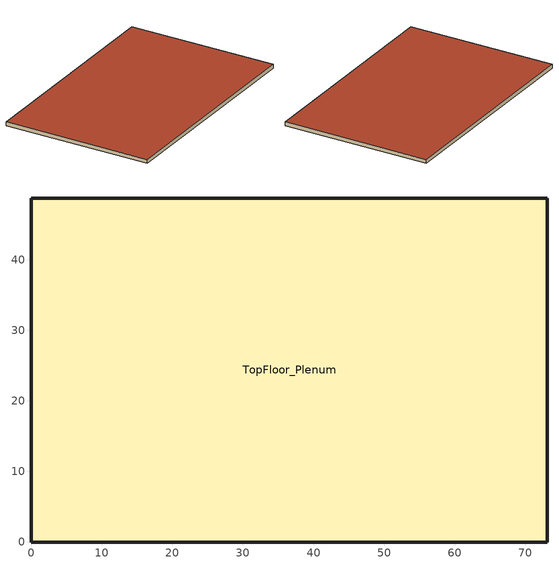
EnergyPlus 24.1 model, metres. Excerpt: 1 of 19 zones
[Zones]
TopFloor_Plenum
 floor to Perimeter_top_ZN_1 (DropCeiling): 68.53,4.57 73.11,0 0,0 4.57,4.57 z46.34
 floor to Perimeter_top_ZN_2 (DropCeiling): 73.11,48.74 73.11,0 68.53,4.57 68.53,44.16 z46.34
 floor to Perimeter_top_ZN_3 (DropCeiling): 73.11,48.74 68.53,44.16 4.57,44.16 0,48.74 z46.34
 floor to Perimeter_top_ZN_4 (DropCeiling): 0,48.74 4.57,44.16 4.57,4.57 0,0 z46.34
 floor to Core_top (DropCeiling): 68.53,44.16 68.53,4.57 4.57,4.57 4.57,44.16 z46.34
 wall outside (Steel Frame Non-res Ext Wall): 73.11,0 73.11,48.74 0,48.74 0,0 73.11,0 z46.34:47.56
 roof outside (IEAD Non-res Roof): 73.11,0 73.11,48.74 0,48.74 0,0 z47.56
[Building]
Ref Bldg Large Office Pre1980_v1.3_5.0: North Axis=0; Terrain=City; Loads Convergence Tolerance Value=0.04; Temperature Convergence Tolerance Value=0.2; Solar Distribution=FullInteriorAndExterior; Maximum Number of Warmup Days=25; Minimum Number of Warmup Days=6
[Site:Location]
USA IL-CHICAGO-OHARE: Latitude=41.77; Longitude=-87.75; Time Zone=-6; Elevation=190
[SizingPeriod:DesignDay] Day of Month=21; DryBulb Temperature Range Modifier Type=DefaultMultipliers; Humidity Condition Type=Wetbulb; Barometric Pressure=99063; Rain Indicator=No; Snow Indicator=No; Daylight Saving Time Indicator=No; Solar Model Indicator=ASHRAEClearSky; Begin Environment Reset Mode=FullResetAtBeginEnvironment
Name | Month | Day Type | Maximum DryBulb Temperature | Daily DryBulb Temperature Range | Wetbulb or DewPoint at Maximum DryBulb | Wind Speed | Wind Direction | Sky Clearness
CHICAGO Ann Clg .4% Condns WB=>MDB | 7 | SummerDesignDay | 31.2 | 10.7 | 25.5 | 5.3 | 230 | 1
CHICAGO Ann Htg 99.6% Condns DB | 1 | WinterDesignDay | -20.6 | 0 | -20.6 | 4.9 | 270 | 0
[Site:GroundTemperature:BuildingSurface]
15, 15, 15, 15, 15, 15, 15, 15, 15, 15, 15, 15
[Material] Thermal Absorptance=0.9
Name | Roughness | Thickness | Conductivity | Density | Specific Heat | Solar Absorptance | Visible Absorptance | Thickness {m} | Conductivity {W/m-K} | Density {kg/m3} | Specific Heat {J/kg-K}
1/2IN Gypsum | Smooth | 0.0127 | 0.16 | 784.9 | 830 | 0.92 | 0.92
IEAD NonRes Roof Insulation | MediumRough | 0.08 | 0.049 | 265 | 836.8 | 0.7 | 0.7
Metal Decking | MediumSmooth | 0.0015 | 45.006 | 7680 | 418.4 | 0.7 | 0.3
Roof Membrane | VeryRough | 0.0095 | 0.16 | 1121.29 | 1460 | 0.7 | 0.7
Std AC02 | MediumSmooth | 0.0127 | 0.057 | 288 | 1339 | 0.7 | 0.2
Wood Siding | MediumSmooth | 0.01 | 0.11 | 544.62 | 1210 | 0.78 | 0.78
Brick Veneer | MediumRough | 0.1016 | 0.8 | 1920 | 840 | 0.7 | 0.7
Steel Frame | MediumRough | 0.001 | 0.11 | 544.62 | 1210 | 0.7 | 0.7
XPS_8inch | MediumRough |  |  |  |  | 0.7 | 0.7 | 0.2023 | 0.028 | 35 | 1450
[Construction]
DropCeiling: Std AC02
IEAD Non-res Roof: Roof Membrane, XPS_8inch, IEAD NonRes Roof Insulation, Metal Decking
Steel Frame Non-res Ext Wall: Brick Veneer, Wood Siding, Steel Frame, 1/2IN Gypsum
[Space]
TopFloor_Plenum Space: Zone=TopFloor_Plenum
[Zone]
TopFloor_Plenum: Multiplier=1; Part of Total Floor Area=No
[ZoneInfiltration:DesignFlowRate]
TopFloor_Plenum_Infiltration: Zone or ZoneList or Space or SpaceList=TopFloor_Plenum Space; Schedule=INFIL_QUARTER_ON_SCH; Design Flow Rate Calculation Method=AirChanges/Hour; Air Changes per Hour=0.65; Constant Term Coefficient=1; Temperature Term Coefficient=0; Velocity Term Coefficient=0; Velocity Squared Term Coefficient=0
[Exterior:Lights]
Exterior Facade Lighting: Schedule=ALWAYS_ON; Design Level=61595; Control Option=AstronomicalClock; EndUse Subcategory=Exterior Facade Lighting
[Exterior:FuelEquipment]
Elevators: Fuel Use Type=Electricity; Schedule=BLDG_ELEVATORS; Design Level=244444; EndUse Subcategory=Elevators
[Sizing:System]
Multicirculating VAV: Type of Load to Size On=VentilationRequirement; Design Outdoor Air Flow Rate=Autosize; Central Heating Maximum System Air Flow Ratio=Autosize; Preheat Design Temperature=7; Preheat Design Humidity Ratio=0.008; Precool Design Temperature=12.8; Precool Design Humidity Ratio=0.008; Central Cooling Design Supply Air Temperature=12.8; Central Heating Design Supply Air Temperature=16.7; Type of Zone Sum to Use=NonCoincident; 100 Outdoor Air in Cooling=Yes; 100 Outdoor Air in Heating=Yes; Central Cooling Design Supply Air Humidity Ratio=0.0085; Central Heating Design Supply Air Humidity Ratio=0.008; Cooling Supply Air Flow Rate Method=DesignDay; Cooling Supply Air Flow Rate=0; Cooling Supply Air Flow Rate Per Floor Area=0.00996765; Cooling Fraction of Autosized Cooling Supply Air Flow Rate=1; Cooling Supply Air Flow Rate Per Unit Cooling Capacity=3.94755e-05; Heating Supply Air Flow Rate Method=DesignDay; Heating Supply Air Flow Rate=0; Heating Supply Air Flow Rate Per Floor Area=0.00996765; Heating Fraction of Autosized Heating Supply Air Flow Rate=1; Heating Fraction of Autosized Cooling Supply Air Flow Rate=1; Heating Supply Air Flow Rate Per Unit Heating Capacity=3.15882e-05; System Outdoor Air Method=ZoneSum; Zone Maximum Outdoor Air Fraction=1; Cooling Design Capacity Method=CoolingDesignCapacity; Cooling Design Capacity=Autosize; Cooling Design Capacity Per Floor Area=234.7; Fraction of Autosized Cooling Design Capacity=1; Heating Design Capacity Method=HeatingDesignCapacity; Heating Design Capacity=Autosize; Heating Design Capacity Per Floor Area=157; Fraction of Autosized Heating Design Capacity=1; Central Cooling Capacity Control Method=VAV; Occupant Diversity=Autosize
[Sizing:Plant]
CHW Loop: Loop Type=Cooling; Design Loop Exit Temperature=7; Loop Design Temperature Difference=11; Sizing Option=NonCoincident; Zone Timesteps in Averaging Window=1; Coincident Sizing Factor Mode=None
[Schedule:Compact]
ALWAYS_ON: Through: 12/31, For: AllDays, Until: 24:00, 1
BLDG_ELEVATORS: Through: 12/31, For: AllDays, Until: 04:00, 0.05, Until: 05:00, 0.1, Until: 06:00, 0.2, Until: 07:00, 0.4, Until: 09:00, 0.5, Until: 10:00, 0.35, Until: 16:00, 0.15, Until: 17:00, 0.35, Until: 19:00, 0.5, Until: 21:00, 0.4, Until: 22:00, 0.3, Until: 23:00, 0.2, Until: 24:00, 0.1
INFIL_QUARTER_ON_SCH: Through: 12/31, For: Weekdays SummerDesignDay, Until: 06:00, 1, Until: 22:00, 0.25, Until: 24:00, 1, For: Saturday WinterDesignDay, Until: 06:00, 1, Until: 18:00, 0.25, Until: 24:00, 1, For: Sunday Holidays AllOtherDays, Until: 24:00, 1
